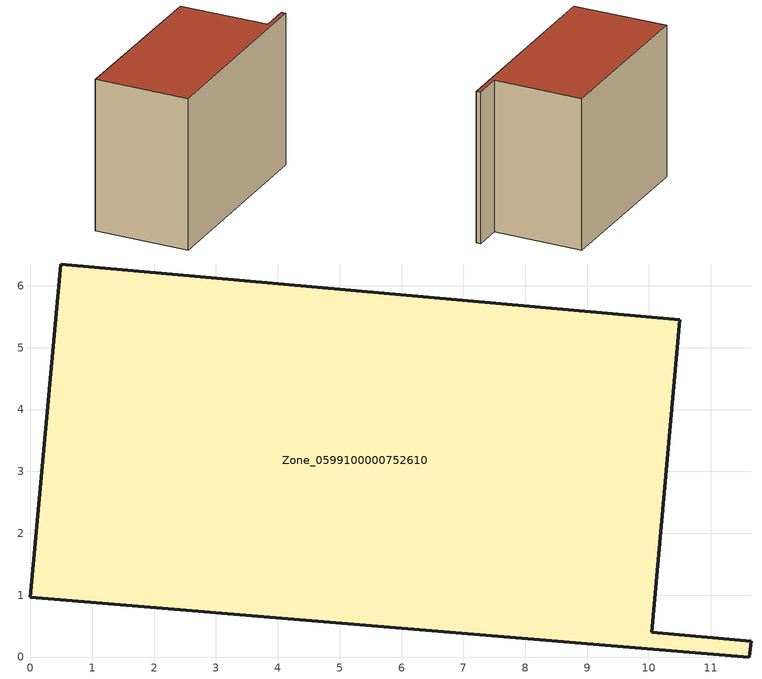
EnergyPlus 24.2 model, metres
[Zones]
Zone_0599100000752610
 floor ground (C_G): 0,0.97 0.49,6.35 10.5,5.45 10.05,0.4 11.65,0.26 11.62,0 z0
 wall outside (C_F): 11.65,0.26 10.05,0.4 10.5,5.45 0.49,6.35 0,0.97 11.62,0 11.65,0.26 z0:8.72
 roof outside (C_R): 0,0.97 11.62,0 11.65,0.26 10.05,0.4 10.5,5.45 0.49,6.35 z8.72
[BUILDING]
Pand.0599100000752610: North Axis=0; Terrain=City; Loads Convergence Tolerance Value=0.04; Temperature Convergence Tolerance Value=0.4; Solar Distribution=FullExterior; Maximum Number of Warmup Days=25; Minimum Number of Warmup Days=1
[Site:Location]
Rotterdam.The.Hague.AP_ZH_NLD Design_Conditions: Latitude=51.96; Longitude=4.45; Time Zone=1; Elevation=-4.5
[SITE:GROUNDTEMPERATURE:BUILDINGSURFACE]
18, 18, 18, 18, 18, 18, 18, 18, 18, 18, 18, 18
[MATERIAL] Thermal Absorptance=0.9; Solar Absorptance=0.7; Visible Absorptance=0.7
Name | Roughness | Thickness | Conductivity | Density | Specific Heat
G.TI.2006-2014 | MediumSmooth | 0.15 | 0.06 | 540 | 1210
F.TI.2006-2014 | Rough | 0.3 | 0.12 | 1920 | 840
R.TI.2006-2014 | MediumRough | 0.2 | 0.08 | 1500 | 1000
[CONSTRUCTION]
C_G: G.TI.2006-2014
C_F: F.TI.2006-2014
C_R: R.TI.2006-2014
[ZONE]
Zone_0599100000752610: Type=1; Multiplier=1; Ceiling Height=Autocalculate; Volume=Autocalculate; Floor Area=autocalculate; Part of Total Floor Area=Yes
[ZONEINFILTRATION:DESIGNFLOWRATE]
Infil_Zone_0599100000752610: Zone or ZoneList or Space or SpaceList=Zone_0599100000752610; Schedule=AlwaysOn; Design Flow Rate Calculation Method=Flow/Area; Flow Rate per Floor Area=0.0015; Constant Term Coefficient=1; Temperature Term Coefficient=0; Velocity Term Coefficient=0; Velocity Squared Term Coefficient=0
[HVACTEMPLATE:ZONE:IDEALLOADSAIRSYSTEM]
Zone_0599100000752610: Maximum Heating Supply Air Temperature=50; Minimum Cooling Supply Air Temperature=13; Maximum Heating Supply Air Humidity Ratio=0.0156; Minimum Cooling Supply Air Humidity Ratio=0.0077; Heating Limit=NoLimit; Cooling Limit=NoLimit; Dehumidification Control Type=ConstantSensibleHeatRatio; Cooling Sensible Heat Ratio=0.7; Dehumidification Setpoint=60; Humidification Control Type=None; Humidification Setpoint=30; Outdoor Air Method=None; Outdoor Air Flow Rate per Person=0.00944; Outdoor Air Flow Rate per Zone Floor Area=0; Outdoor Air Flow Rate per Zone=0; Demand Controlled Ventilation Type=None; Outdoor Air Economizer Type=NoEconomizer; Heat Recovery Type=None; Sensible Heat Recovery Effectiveness=0.7; Latent Heat Recovery Effectiveness=0.65
[ZONECONTROL:THERMOSTAT]
ThermostatControl_Zone_0599100000752610: Zone or ZoneList=Zone_0599100000752610; Control Type Schedule=DualSetpointControlType; Control 1=Thermostat_Zone_0599100000752610; Temperature Difference Between Cutout And Setpoint=0
[THERMOSTATSETPOINT:DUALSETPOINT]
Thermostat_Zone_0599100000752610: Heating Setpoint Temperature Schedule=HeatingSetpoint_Zone_0599100000752610; Cooling Setpoint Temperature Schedule=CoolingSetpoint_Zone_0599100000752610
[SCHEDULE:COMPACT]
HeatingSetpoint_Zone_0599100000752610: Through: 12/31, For: AllDays, Until: 24:00, 21
CoolingSetpoint_Zone_0599100000752610: Through: 12/31, For: AllDays, Until: 24:00, 24
DualSetpointControlType: Through: 12/31, For: AllDays, Until: 24:00, 4
AlwaysOn: Through: 12/31, For: AllDays, Until: 24:00, 1
